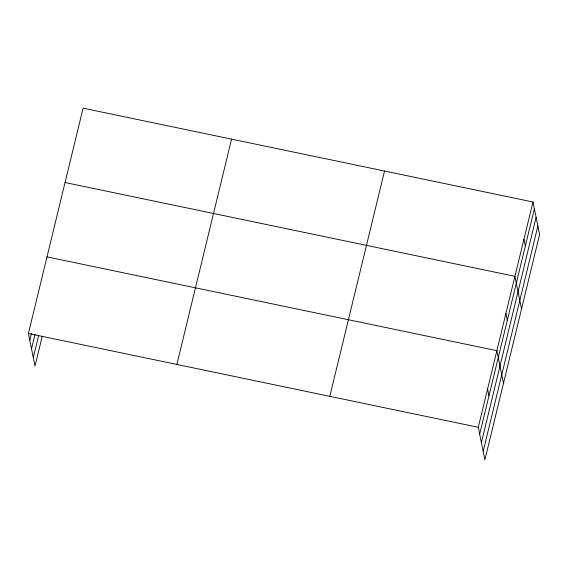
<?xml version="1.0" encoding="UTF-8"?>
<svg xmlns="http://www.w3.org/2000/svg" width="568" height="568" viewBox="0 0 568 568"><rect width="100%" height="100%" fill="white"/><g stroke="black" fill="none" stroke-linecap="round" stroke-linejoin="round"><path stroke-width="0.85" d="M42.252 336.221L35.017 366.012L28.4 333.487L83.105 108.176L532.983 201.988L539.6 234.513L484.894 459.824L478.277 427.299L532.983 201.988M29.792 340.331L31.446 333.522M31.517 348.802L35.031 334.332M33.292 357.535L38.667 335.404M176.861 364.443L231.566 139.132M329.816 396.336L384.522 171.032M479.669 434.144L534.374 208.832M481.394 442.614L536.1 217.31M483.169 451.347L537.875 226.043M65.057 182.527L514.928 276.339L521.545 308.871M47.002 256.878L496.872 350.69L503.489 383.222M28.4 333.487L478.277 427.299M523.959 239.163L525.35 246.008M505.903 313.515L507.295 320.359M487.571 388.995L488.97 395.839"/></g></svg>
